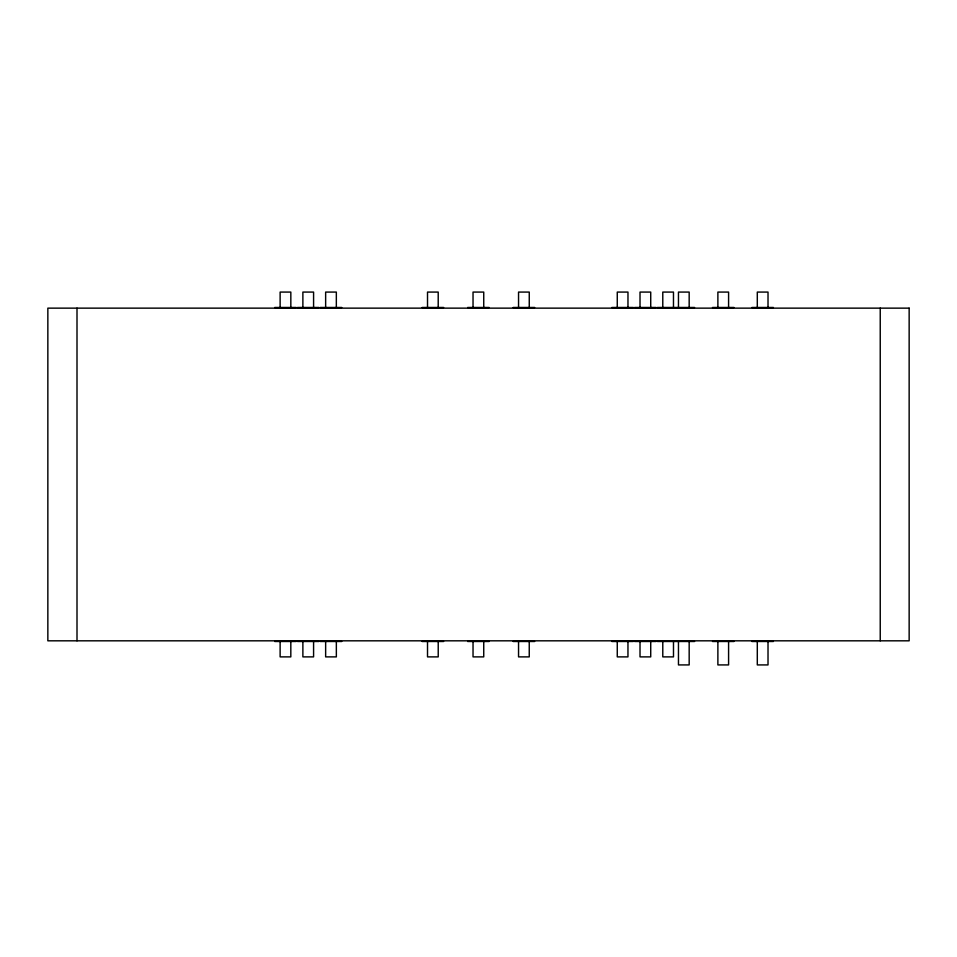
<?xml version="1.0" encoding="UTF-8"?>
<svg xmlns="http://www.w3.org/2000/svg" width="957" height="957" viewBox="0 0 957 957"><rect width="100%" height="100%" fill="white"/><g stroke="black" fill="none" stroke-linecap="round" stroke-linejoin="round"><path stroke-width="1.44" d="M274.719 307.472L296.227 307.472M297.483 307.472L318.992 307.472M320.248 307.472L341.733 307.472M422.121 307.472L443.617 307.472M467.626 307.472L489.135 307.472M513.143 307.472L534.652 307.472M611.858 307.472L633.367 307.472M634.623 307.472L656.131 307.472M657.387 307.472L694.567 307.472M712.487 307.472L733.995 307.472M751.903 307.472L773.412 307.472M274.731 641.489L296.215 641.489M297.483 641.489L318.992 641.489M320.236 641.489L341.745 641.489M422.109 641.489L443.617 641.489M467.626 641.489L489.135 641.489M513.155 641.489L534.64 641.489M611.87 641.489L633.355 641.489M634.623 641.489L656.131 641.489M657.375 641.489L694.579 641.489M712.487 641.489L733.995 641.489M751.903 641.489L773.412 641.489M880.237 308.142L880.237 640.819M768.016 307.472L768.016 292.076L757.298 292.076L757.298 307.472M768.016 640.819L768.016 664.924L757.298 664.924L757.298 640.819M728.588 307.472L728.588 292.076L717.882 292.076L717.882 307.472M728.588 640.819L728.588 664.924L717.882 664.924L717.882 640.819M689.172 307.472L689.172 292.076L678.465 292.076L678.465 307.472M689.172 640.819L689.172 664.924L678.465 664.924L678.465 640.819M673.477 307.472L673.477 292.076L662.782 292.076L662.782 307.472M673.489 641.489L673.489 656.885L662.782 656.885L662.782 641.489M650.724 307.472L650.724 292.076L640.018 292.076L640.018 307.472M650.724 641.489L650.724 656.885L640.018 656.885L640.018 641.489M627.971 307.472L627.971 292.076L617.265 292.076L617.265 307.472M627.959 641.489L627.959 656.885L617.265 656.885L617.265 641.489M529.257 307.472L529.257 292.076L518.55 292.076L518.55 307.472M529.245 641.489L529.245 656.885L518.55 656.885L518.55 641.489M483.74 307.472L483.74 292.076L473.033 292.076L473.033 307.472M483.74 641.489L483.74 656.885L473.033 656.885L473.033 641.489M438.21 307.472L438.21 292.076L427.516 292.076L427.516 307.472M438.222 641.489L438.222 656.885L427.516 656.885L427.516 641.489M336.338 307.472L336.338 292.076L325.643 292.076L325.643 307.472M336.35 641.489L336.35 656.885L325.643 656.885L325.643 641.489M313.585 307.472L313.585 292.076L302.879 292.076L302.879 307.472M313.585 641.489L313.585 656.885L302.879 656.885L302.879 641.489M290.832 307.472L290.832 292.076L280.126 292.076L280.126 307.472M290.82 641.489L290.82 656.885L280.126 656.885L280.126 641.489M77.003 308.142L77.003 640.819M909.15 308.142L47.85 308.142L47.85 640.819L909.15 640.819L909.15 308.142"/></g></svg>
